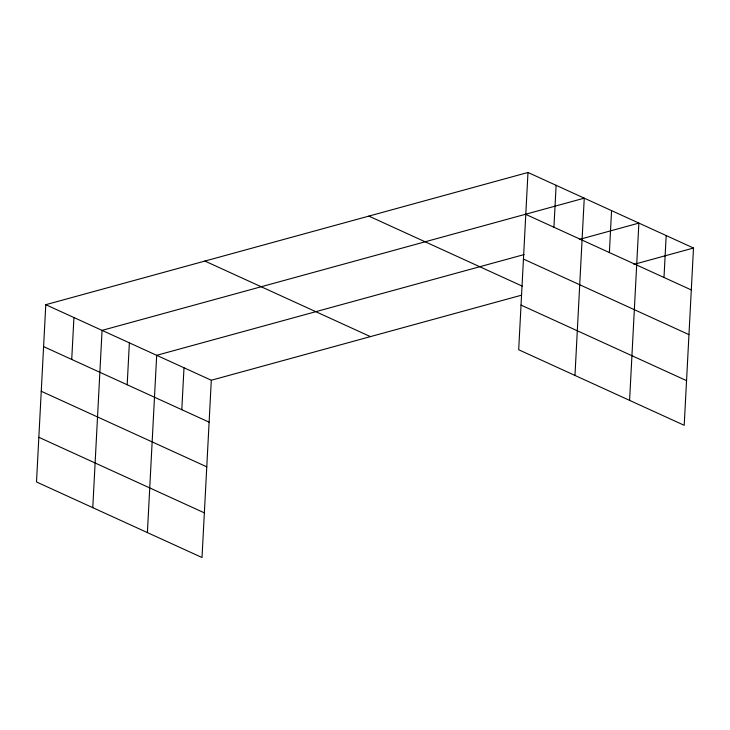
<?xml version="1.0" encoding="UTF-8"?>
<svg xmlns="http://www.w3.org/2000/svg" width="730" height="730" viewBox="0 0 730 730"><rect width="100%" height="100%" fill="white"/><g stroke="black" fill="none" stroke-linecap="round" stroke-linejoin="round"><path stroke-width="1.09" d="M45.789 304.693L36.5 481.973L202.018 557.528L211.308 380.248L45.789 304.693L527.982 172.472L693.5 248.027L684.211 425.307L518.692 349.752L527.982 172.472M71.732 359.452L73.931 317.532M92.774 507.66L102.063 330.38L584.255 198.159L574.966 375.439M127.184 384.765L129.374 342.845M147.396 532.59L156.685 355.309L524.14 254.56M181.797 409.694L183.996 367.783M553.924 227.231L556.123 185.32M609.377 252.543L611.567 210.632M629.589 400.378L638.878 223.097L579.346 239.422M663.99 277.482L666.189 235.562M211.308 380.248L521.266 295.258M633.968 264.351L693.5 248.027M525.783 214.392L691.301 289.947M523.447 259.059L688.965 334.614M368.86 216.107L522.242 286.123M521.028 305.085L686.547 380.64M204.911 261.057L370.429 336.612M43.59 346.604L209.108 422.159M41.254 391.271L206.772 466.835M38.845 437.297L204.354 512.852"/></g></svg>
